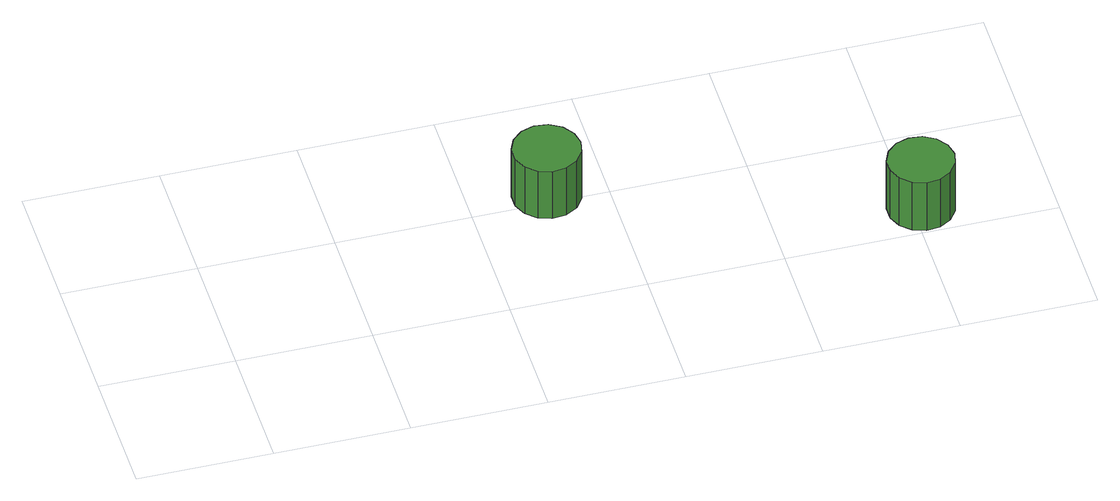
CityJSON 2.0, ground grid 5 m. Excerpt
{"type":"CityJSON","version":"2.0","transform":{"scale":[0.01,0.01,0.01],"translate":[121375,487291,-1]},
"CityObjects":{
"tree1":{"type":"SolitaryVegetationObject","attributes":{"function":"something"}},
"tree2":{"type":"SolitaryVegetationObject","attributes":{"function":"something"},"geometry":[{"type":"MultiSurface","lod":"1","boundaries":[[[0,1,2,3,4,5,6,7,8,9,10,11,12,13,14]],[[15,16,17,18,19,20,21,22,23,24,25,26,27,28,29]],[[0,29,28,1]],[[1,28,27,2]],[[2,27,26,3]],[[3,26,25,4]],[[4,25,24,5]],[[5,24,23,6]],[[6,23,22,7]],[[7,22,21,8]],[[8,21,20,9]],[[9,20,19,10]],[[10,19,18,11]],[[11,18,17,12]],[[12,17,16,13]],[[13,16,15,14]],[[14,15,29,0]]]}]},
"tree3":{"type":"SolitaryVegetationObject","attributes":{"function":"something"},"geometry":[{"type":"MultiSurface","lod":"1","boundaries":[[[30,31,32,33,34,35,36,37,38,39,40,41,42,43,44]],[[45,46,47,48,49,50,51,52,53,54,55,56,57,58,59]],[[30,59,58,31]],[[31,58,57,32]],[[32,57,56,33]],[[33,56,55,34]],[[34,55,54,35]],[[35,54,53,36]],[[36,53,52,37]],[[37,52,51,38]],[[38,51,50,39]],[[39,50,49,40]],[[40,49,48,41]],[[41,48,47,42]],[[42,47,46,43]],[[43,46,45,44]],[[44,45,59,30]]]}]}
},
"vertices":[
[1406,540,301],[1395,590,301],[1365,632,301],[1320,658,301],[1268,664,301],[1219,648,301],[1181,613,301],[1160,566,301],[1160,514,301],[1181,467,301],[1219,432,301],[1268,416,301],[1320,422,301],[1365,447,301],[1395,489,301],[1395,489,79],[1365,447,79],[1320,422,79],[1268,416,79],[1219,432,79],[1181,467,79],[1160,514,79],[1160,566,79],[1181,613,79],[1219,648,79],[1268,664,79],[1320,658,79],[1365,632,79],[1395,590,79],[1406,540,79],
[2654,131,302],[2643,180,302],[2613,222,302],[2569,247,302],[2519,252,302],[2471,237,302],[2433,203,302],[2412,156,302],[2412,105,302],[2433,59,302],[2471,25,302],[2519,9,302],[2569,14,302],[2613,40,302],[2643,81,302],[2643,81,77],[2613,40,77],[2569,14,77],[2519,9,77],[2471,25,77],[2433,59,77],[2412,105,77],[2412,156,77],[2433,203,77],[2471,237,77],[2519,252,77],[2569,247,77],[2613,222,77],[2643,180,77],[2654,131,77]
]}
